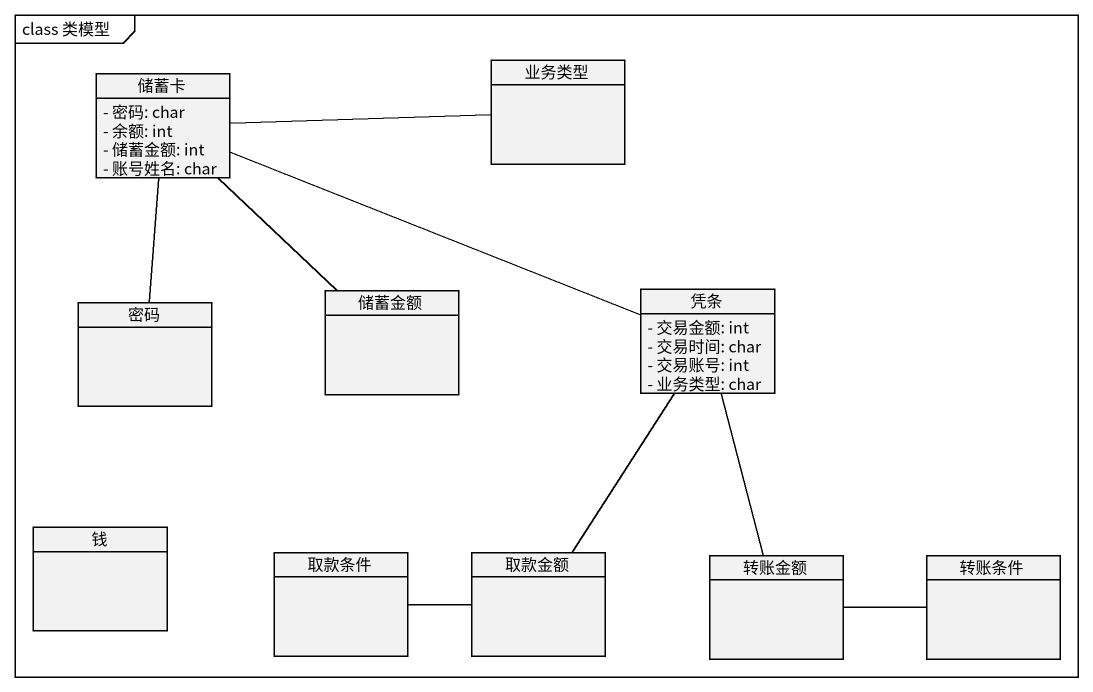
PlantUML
@startuml
mainframe class 类模型
hide circle
hide empty members
skinparam classAttributeIconSize 0
class 储蓄卡 {
  - 密码: char
  - 余额: int
  - 储蓄金额: int
  - 账号姓名: char
}
class 业务类型
class 密码
class 储蓄金额
class 凭条 {
  - 交易金额: int
  - 交易时间: char
  - 交易账号: int
  - 业务类型: char
}
class 钱
class 取款条件
class 取款金额
class 转账金额
class 转账条件
储蓄卡 -right- 业务类型
储蓄卡 -- 密码
储蓄卡 -- 储蓄金额
储蓄卡 -right- 凭条
凭条 -- 取款金额
凭条 -- 转账金额
取款条件 -right- 取款金额
转账金额 -right- 转账条件
@enduml
